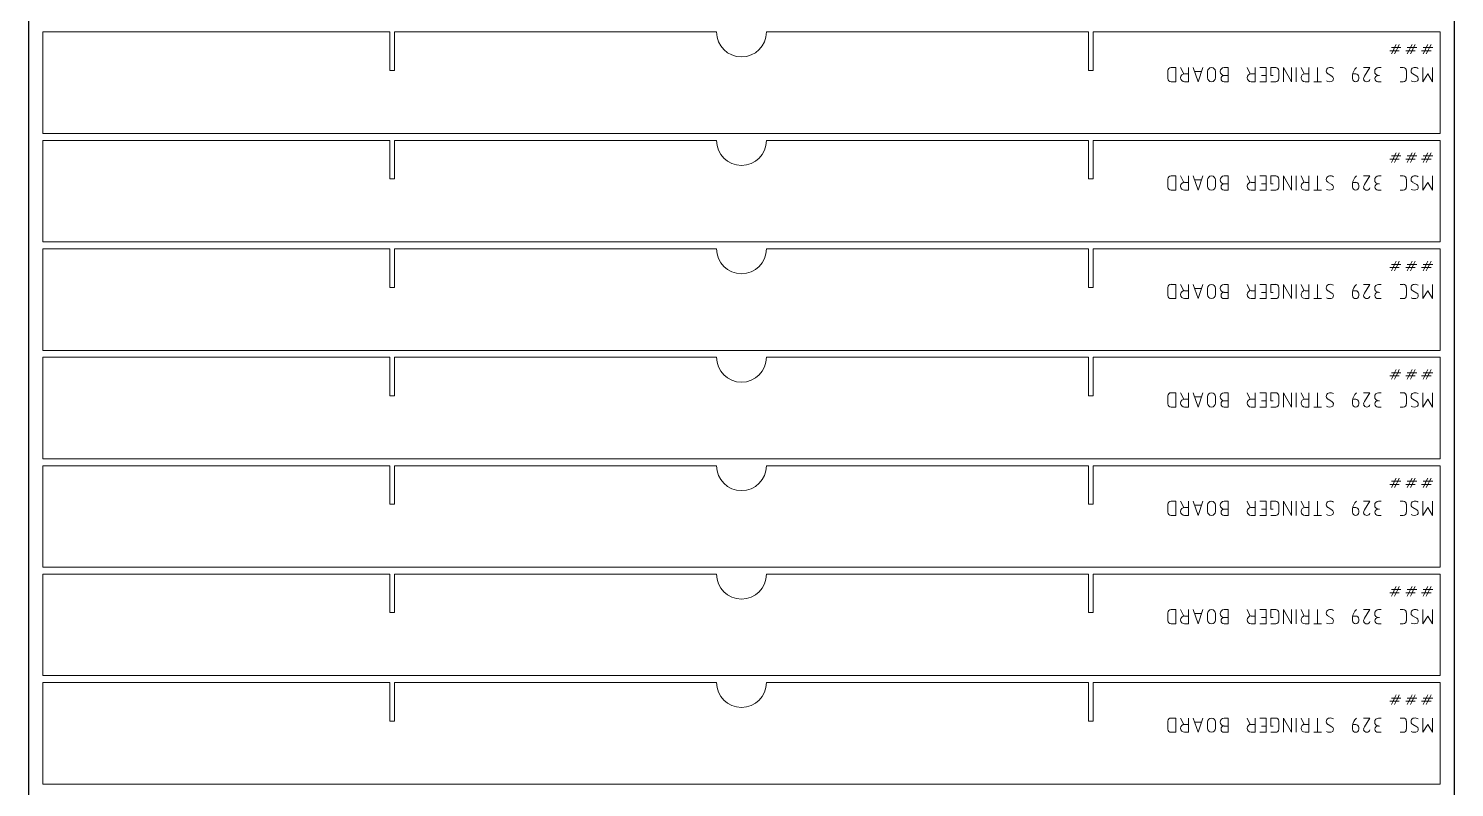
# Model space of a CAD drawing. Header units: inches. Extents: x 142 to 14402, y 211 to 2711.
# Drawn here: x 12302 to 13302, y 1207 to 1739 of the extents above; entities that cross this region are included whole.
import ezdxf

# ---------------------------------------------------------------- set-up
doc = ezdxf.new("R2010")
doc.units = ezdxf.units.IN
doc.header["$MEASUREMENT"] = 0
doc.layers.add('IV_MARK_SURFACE', color=2, linetype='Continuous', lineweight=5)
doc.layers.add('IV_OUTER_PROFILE', color=7, linetype='Continuous', lineweight=5)

msp = doc.modelspace()

# ---------------------------------------------------------------- linework, layer by layer
msp.add_lwpolyline([(12301.7, 211.4), (13301.7, 211.4), (13301.7, 2211.4), (12301.7, 2211.4)], close=True)
at = {"layer": 'IV_MARK_SURFACE'}
for p, q in [((13258.6, 1723.5), (13256.4, 1723.5)), ((13257.5, 1725.7), (13259.7, 1725.7)), ((13257.5, 1721.2), (13258.6, 1723.5)), ((13258.6, 1723.5), (13259.7, 1725.7)), ((13260.8, 1723.5), (13258.6, 1723.5)), ((13259.7, 1725.7), (13260.8, 1727.9)), ((13259.7, 1725.7), (13261.9, 1725.7)), ((13260.8, 1723.5), (13259.7, 1721.2)), ((13261.9, 1725.7), (13260.8, 1723.5)), ((13263, 1723.5), (13260.8, 1723.5)), ((13263, 1727.9), (13261.9, 1725.7)), ((13261.9, 1725.7), (13264.1, 1725.7)), ((13269.7, 1723.5), (13267.5, 1723.5)), ((13268.6, 1725.7), (13270.8, 1725.7)), ((13268.6, 1721.2), (13269.7, 1723.5)), ((13269.7, 1723.5), (13270.8, 1725.7)), ((13271.9, 1723.5), (13269.7, 1723.5)), ((13270.8, 1725.7), (13271.9, 1727.9)), ((13270.8, 1725.7), (13273, 1725.7)), ((13271.9, 1723.5), (13270.8, 1721.2)), ((13273, 1725.7), (13271.9, 1723.5)), ((13274.1, 1723.5), (13271.9, 1723.5)), ((13274.1, 1727.9), (13273, 1725.7)), ((13273, 1725.7), (13275.3, 1725.7)), ((13280.8, 1723.5), (13278.6, 1723.5)), ((13279.7, 1725.7), (13281.9, 1725.7)), ((13279.7, 1721.2), (13280.8, 1723.5)), ((13280.8, 1723.5), (13281.9, 1725.7)), ((13283, 1723.5), (13280.8, 1723.5)), ((13281.9, 1725.7), (13283, 1727.9)), ((13281.9, 1725.7), (13284.1, 1725.7)), ((13283, 1723.5), (13281.9, 1721.2)), ((13284.1, 1725.7), (13283, 1723.5)), ((13285.3, 1723.5), (13283, 1723.5)), ((13285.3, 1727.9), (13284.1, 1725.7)), ((13284.1, 1725.7), (13286.4, 1725.7)), ((13106.3, 1711.7), (13103, 1711.7)), ((13106.3, 1701.7), (13106.3, 1711.7)), ((13111.9, 1707.2), (13109.6, 1711.7)), ((13115.2, 1711.7), (13115.2, 1707.2)), ((13118.5, 1711.7), (13121.9, 1701.7)), ((13121.9, 1701.7), (13125.2, 1711.7)), ((13140.2, 1711.7), (13143, 1711.7)), ((13143, 1711.7), (13143, 1706.1)), ((13158.5, 1707.2), (13156.3, 1711.7)), ((13161.9, 1711.7), (13161.9, 1707.2)), ((13165.2, 1711.7), (13169.6, 1711.7)), ((13169.6, 1711.7), (13169.6, 1706.1)), ((13176.3, 1711.7), (13173, 1711.7)), ((13173, 1711.7), (13173, 1706.1)), ((13187.4, 1701.7), (13181.9, 1711.7)), ((13181.9, 1711.7), (13181.9, 1701.7)), ((13187.4, 1711.7), (13187.4, 1701.7)), ((13190.7, 1711.7), (13190.7, 1701.7)), ((13196.3, 1707.2), (13194.1, 1711.7)), ((13199.6, 1711.7), (13199.6, 1707.2)), ((13205.7, 1711.7), (13205.7, 1701.7)), ((13238, 1711.7), (13242.4, 1711.7)), ((13242.4, 1711.7), (13238.5, 1705.6)), ((13250.2, 1711.7), (13248.5, 1711.7)), ((13263.5, 1711.7), (13265.7, 1711.7)), ((13279.6, 1701.7), (13279.6, 1711.7)), ((13286.3, 1711.7), (13286.3, 1701.7)), ((13100.7, 1709.5), (13100.7, 1703.9)), ((13103, 1701.7), (13106.3, 1701.7)), ((13112.4, 1707.2), (13115.2, 1707.2)), ((13115.2, 1701.7), (13112.4, 1701.7)), ((13115.2, 1707.2), (13115.2, 1701.7)), ((13124.1, 1708.9), (13119.6, 1708.9)), ((13128.5, 1708.9), (13128.5, 1704.5)), ((13134.1, 1704.5), (13134.1, 1708.9)), ((13140.2, 1706.1), (13143, 1706.1)), ((13143, 1701.7), (13140.2, 1701.7)), ((13143, 1706.1), (13143, 1701.7)), ((13159.1, 1707.2), (13161.9, 1707.2)), ((13161.9, 1701.7), (13159.1, 1701.7)), ((13161.9, 1707.2), (13161.9, 1701.7)), ((13169.6, 1701.7), (13165.2, 1701.7)), ((13169.6, 1706.1), (13166.3, 1706.1)), ((13169.6, 1706.1), (13169.6, 1701.7)), ((13173, 1706.1), (13174.6, 1706.1)), ((13173, 1701.7), (13176.3, 1701.7)), ((13178.5, 1703.9), (13178.5, 1709.5)), ((13196.9, 1707.2), (13199.6, 1707.2)), ((13199.6, 1701.7), (13196.9, 1701.7)), ((13199.6, 1707.2), (13199.6, 1701.7)), ((13205.7, 1701.7), (13203, 1701.7)), ((13208.5, 1701.7), (13205.7, 1701.7)), ((13213, 1707.2), (13215.7, 1705.6)), ((13230.2, 1706.1), (13230.2, 1703.9)), ((13232.4, 1707.2), (13230.7, 1707.2)), ((13234.6, 1703.9), (13234.6, 1705)), ((13248, 1701.7), (13250.2, 1701.7)), ((13248.5, 1706.1), (13249.1, 1706.1)), ((13265.7, 1701.7), (13263.5, 1701.7)), ((13268, 1709.5), (13268, 1703.9)), ((13272.4, 1707.2), (13275.2, 1705.6)), ((13283, 1707.2), (13279.6, 1701.7)), ((13286.3, 1701.7), (13283, 1707.2)), ((13259.7, 1649.7), (13260.8, 1651.9)), ((13263, 1651.9), (13261.9, 1649.7)), ((13270.8, 1649.7), (13271.9, 1651.9)), ((13274.1, 1651.9), (13273, 1649.7)), ((13281.9, 1649.7), (13283, 1651.9)), ((13285.3, 1651.9), (13284.1, 1649.7)), ((13258.6, 1647.5), (13256.4, 1647.5)), ((13257.5, 1649.7), (13259.7, 1649.7)), ((13257.5, 1645.2), (13258.6, 1647.5)), ((13258.6, 1647.5), (13259.7, 1649.7)), ((13260.8, 1647.5), (13258.6, 1647.5)), ((13259.7, 1649.7), (13261.9, 1649.7)), ((13260.8, 1647.5), (13259.7, 1645.2)), ((13261.9, 1649.7), (13260.8, 1647.5)), ((13263, 1647.5), (13260.8, 1647.5)), ((13261.9, 1649.7), (13264.1, 1649.7)), ((13269.7, 1647.5), (13267.5, 1647.5)), ((13268.6, 1649.7), (13270.8, 1649.7)), ((13268.6, 1645.2), (13269.7, 1647.5)), ((13269.7, 1647.5), (13270.8, 1649.7)), ((13271.9, 1647.5), (13269.7, 1647.5)), ((13270.8, 1649.7), (13273, 1649.7)), ((13271.9, 1647.5), (13270.8, 1645.2)), ((13273, 1649.7), (13271.9, 1647.5)), ((13274.1, 1647.5), (13271.9, 1647.5)), ((13273, 1649.7), (13275.3, 1649.7)), ((13280.8, 1647.5), (13278.6, 1647.5)), ((13279.7, 1649.7), (13281.9, 1649.7)), ((13279.7, 1645.2), (13280.8, 1647.5)), ((13280.8, 1647.5), (13281.9, 1649.7)), ((13283, 1647.5), (13280.8, 1647.5)), ((13281.9, 1649.7), (13284.1, 1649.7)), ((13283, 1647.5), (13281.9, 1645.2)), ((13284.1, 1649.7), (13283, 1647.5)), ((13285.3, 1647.5), (13283, 1647.5)), ((13284.1, 1649.7), (13286.4, 1649.7)), ((13100.7, 1633.5), (13100.7, 1627.9)), ((13106.3, 1635.7), (13103, 1635.7)), ((13106.3, 1625.7), (13106.3, 1635.7)), ((13111.9, 1631.2), (13109.6, 1635.7)), ((13112.4, 1631.2), (13115.2, 1631.2)), ((13115.2, 1635.7), (13115.2, 1631.2)), ((13115.2, 1631.2), (13115.2, 1625.7)), ((13118.5, 1635.7), (13121.9, 1625.7)), ((13124.1, 1632.9), (13119.6, 1632.9)), ((13121.9, 1625.7), (13125.2, 1635.7)), ((13128.5, 1632.9), (13128.5, 1628.5)), ((13134.1, 1628.5), (13134.1, 1632.9)), ((13140.2, 1635.7), (13143, 1635.7)), ((13140.2, 1630.1), (13143, 1630.1)), ((13143, 1635.7), (13143, 1630.1)), ((13143, 1630.1), (13143, 1625.7)), ((13158.5, 1631.2), (13156.3, 1635.7)), ((13159.1, 1631.2), (13161.9, 1631.2)), ((13161.9, 1635.7), (13161.9, 1631.2)), ((13161.9, 1631.2), (13161.9, 1625.7)), ((13165.2, 1635.7), (13169.6, 1635.7)), ((13169.6, 1630.1), (13166.3, 1630.1)), ((13169.6, 1635.7), (13169.6, 1630.1)), ((13169.6, 1630.1), (13169.6, 1625.7)), ((13176.3, 1635.7), (13173, 1635.7)), ((13173, 1635.7), (13173, 1630.1)), ((13173, 1630.1), (13174.6, 1630.1)), ((13178.5, 1627.9), (13178.5, 1633.5)), ((13187.4, 1625.7), (13181.9, 1635.7)), ((13181.9, 1635.7), (13181.9, 1625.7)), ((13187.4, 1635.7), (13187.4, 1625.7)), ((13190.7, 1635.7), (13190.7, 1625.7)), ((13196.3, 1631.2), (13194.1, 1635.7)), ((13196.9, 1631.2), (13199.6, 1631.2)), ((13199.6, 1635.7), (13199.6, 1631.2)), ((13199.6, 1631.2), (13199.6, 1625.7)), ((13205.7, 1635.7), (13205.7, 1625.7)), ((13213, 1631.2), (13215.7, 1629.6)), ((13230.2, 1630.1), (13230.2, 1627.9)), ((13232.4, 1631.2), (13230.7, 1631.2)), ((13238, 1635.7), (13242.4, 1635.7)), ((13242.4, 1635.7), (13238.5, 1629.6)), ((13250.2, 1635.7), (13248.5, 1635.7)), ((13248.5, 1630.1), (13249.1, 1630.1)), ((13263.5, 1635.7), (13265.7, 1635.7)), ((13268, 1633.5), (13268, 1627.9)), ((13272.4, 1631.2), (13275.2, 1629.6)), ((13279.6, 1625.7), (13279.6, 1635.7)), ((13283, 1631.2), (13279.6, 1625.7)), ((13286.3, 1625.7), (13283, 1631.2)), ((13286.3, 1635.7), (13286.3, 1625.7)), ((13103, 1625.7), (13106.3, 1625.7)), ((13115.2, 1625.7), (13112.4, 1625.7)), ((13143, 1625.7), (13140.2, 1625.7)), ((13161.9, 1625.7), (13159.1, 1625.7)), ((13169.6, 1625.7), (13165.2, 1625.7)), ((13173, 1625.7), (13176.3, 1625.7)), ((13199.6, 1625.7), (13196.9, 1625.7)), ((13205.7, 1625.7), (13203, 1625.7)), ((13208.5, 1625.7), (13205.7, 1625.7)), ((13234.6, 1627.9), (13234.6, 1629)), ((13248, 1625.7), (13250.2, 1625.7)), ((13265.7, 1625.7), (13263.5, 1625.7)), ((13258.6, 1571.5), (13256.4, 1571.5)), ((13257.5, 1573.7), (13259.7, 1573.7)), ((13257.5, 1569.2), (13258.6, 1571.5)), ((13258.6, 1571.5), (13259.7, 1573.7)), ((13260.8, 1571.5), (13258.6, 1571.5)), ((13259.7, 1573.7), (13260.8, 1575.9)), ((13259.7, 1573.7), (13261.9, 1573.7)), ((13260.8, 1571.5), (13259.7, 1569.2)), ((13261.9, 1573.7), (13260.8, 1571.5)), ((13263, 1571.5), (13260.8, 1571.5)), ((13263, 1575.9), (13261.9, 1573.7)), ((13261.9, 1573.7), (13264.1, 1573.7)), ((13269.7, 1571.5), (13267.5, 1571.5)), ((13268.6, 1573.7), (13270.8, 1573.7)), ((13268.6, 1569.2), (13269.7, 1571.5)), ((13269.7, 1571.5), (13270.8, 1573.7)), ((13271.9, 1571.5), (13269.7, 1571.5)), ((13270.8, 1573.7), (13271.9, 1575.9)), ((13270.8, 1573.7), (13273, 1573.7)), ((13271.9, 1571.5), (13270.8, 1569.2)), ((13273, 1573.7), (13271.9, 1571.5)), ((13274.1, 1571.5), (13271.9, 1571.5)), ((13274.1, 1575.9), (13273, 1573.7)), ((13273, 1573.7), (13275.3, 1573.7)), ((13280.8, 1571.5), (13278.6, 1571.5)), ((13279.7, 1573.7), (13281.9, 1573.7)), ((13279.7, 1569.2), (13280.8, 1571.5)), ((13280.8, 1571.5), (13281.9, 1573.7)), ((13283, 1571.5), (13280.8, 1571.5)), ((13281.9, 1573.7), (13283, 1575.9)), ((13281.9, 1573.7), (13284.1, 1573.7)), ((13283, 1571.5), (13281.9, 1569.2)), ((13284.1, 1573.7), (13283, 1571.5)), ((13285.3, 1571.5), (13283, 1571.5)), ((13285.3, 1575.9), (13284.1, 1573.7)), ((13284.1, 1573.7), (13286.4, 1573.7)), ((13100.7, 1557.5), (13100.7, 1551.9)), ((13106.3, 1559.7), (13103, 1559.7)), ((13106.3, 1549.7), (13106.3, 1559.7)), ((13111.9, 1555.2), (13109.6, 1559.7)), ((13112.4, 1555.2), (13115.2, 1555.2)), ((13115.2, 1559.7), (13115.2, 1555.2)), ((13115.2, 1555.2), (13115.2, 1549.7)), ((13118.5, 1559.7), (13121.9, 1549.7)), ((13124.1, 1556.9), (13119.6, 1556.9)), ((13121.9, 1549.7), (13125.2, 1559.7)), ((13128.5, 1556.9), (13128.5, 1552.5)), ((13134.1, 1552.5), (13134.1, 1556.9)), ((13140.2, 1559.7), (13143, 1559.7)), ((13140.2, 1554.1), (13143, 1554.1)), ((13143, 1559.7), (13143, 1554.1)), ((13143, 1554.1), (13143, 1549.7)), ((13158.5, 1555.2), (13156.3, 1559.7)), ((13159.1, 1555.2), (13161.9, 1555.2)), ((13161.9, 1559.7), (13161.9, 1555.2)), ((13161.9, 1555.2), (13161.9, 1549.7)), ((13165.2, 1559.7), (13169.6, 1559.7)), ((13169.6, 1554.1), (13166.3, 1554.1)), ((13169.6, 1559.7), (13169.6, 1554.1)), ((13169.6, 1554.1), (13169.6, 1549.7)), ((13176.3, 1559.7), (13173, 1559.7)), ((13173, 1559.7), (13173, 1554.1)), ((13173, 1554.1), (13174.6, 1554.1)), ((13178.5, 1551.9), (13178.5, 1557.5)), ((13187.4, 1549.7), (13181.9, 1559.7)), ((13181.9, 1559.7), (13181.9, 1549.7)), ((13187.4, 1559.7), (13187.4, 1549.7)), ((13190.7, 1559.7), (13190.7, 1549.7)), ((13196.3, 1555.2), (13194.1, 1559.7)), ((13196.9, 1555.2), (13199.6, 1555.2)), ((13199.6, 1559.7), (13199.6, 1555.2)), ((13199.6, 1555.2), (13199.6, 1549.7)), ((13205.7, 1559.7), (13205.7, 1549.7)), ((13213, 1555.2), (13215.7, 1553.6)), ((13230.2, 1554.1), (13230.2, 1551.9)), ((13232.4, 1555.2), (13230.7, 1555.2)), ((13234.6, 1551.9), (13234.6, 1553)), ((13238, 1559.7), (13242.4, 1559.7)), ((13242.4, 1559.7), (13238.5, 1553.6)), ((13250.2, 1559.7), (13248.5, 1559.7)), ((13248.5, 1554.1), (13249.1, 1554.1)), ((13263.5, 1559.7), (13265.7, 1559.7)), ((13268, 1557.5), (13268, 1551.9)), ((13272.4, 1555.2), (13275.2, 1553.6)), ((13279.6, 1549.7), (13279.6, 1559.7)), ((13283, 1555.2), (13279.6, 1549.7)), ((13286.3, 1549.7), (13283, 1555.2)), ((13286.3, 1559.7), (13286.3, 1549.7)), ((13103, 1549.7), (13106.3, 1549.7)), ((13115.2, 1549.7), (13112.4, 1549.7)), ((13143, 1549.7), (13140.2, 1549.7)), ((13161.9, 1549.7), (13159.1, 1549.7)), ((13169.6, 1549.7), (13165.2, 1549.7)), ((13173, 1549.7), (13176.3, 1549.7)), ((13199.6, 1549.7), (13196.9, 1549.7)), ((13205.7, 1549.7), (13203, 1549.7)), ((13208.5, 1549.7), (13205.7, 1549.7)), ((13248, 1549.7), (13250.2, 1549.7)), ((13265.7, 1549.7), (13263.5, 1549.7)), ((13258.6, 1495.5), (13256.4, 1495.5)), ((13257.5, 1497.7), (13259.7, 1497.7)), ((13257.5, 1493.2), (13258.6, 1495.5)), ((13258.6, 1495.5), (13259.7, 1497.7)), ((13260.8, 1495.5), (13258.6, 1495.5)), ((13259.7, 1497.7), (13260.8, 1499.9)), ((13259.7, 1497.7), (13261.9, 1497.7)), ((13260.8, 1495.5), (13259.7, 1493.2)), ((13261.9, 1497.7), (13260.8, 1495.5)), ((13263, 1495.5), (13260.8, 1495.5)), ((13263, 1499.9), (13261.9, 1497.7)), ((13261.9, 1497.7), (13264.1, 1497.7)), ((13269.7, 1495.5), (13267.5, 1495.5)), ((13268.6, 1497.7), (13270.8, 1497.7)), ((13268.6, 1493.2), (13269.7, 1495.5)), ((13269.7, 1495.5), (13270.8, 1497.7)), ((13271.9, 1495.5), (13269.7, 1495.5)), ((13270.8, 1497.7), (13271.9, 1499.9)), ((13270.8, 1497.7), (13273, 1497.7)), ((13271.9, 1495.5), (13270.8, 1493.2)), ((13273, 1497.7), (13271.9, 1495.5)), ((13274.1, 1495.5), (13271.9, 1495.5)), ((13274.1, 1499.9), (13273, 1497.7)), ((13273, 1497.7), (13275.3, 1497.7)), ((13280.8, 1495.5), (13278.6, 1495.5)), ((13279.7, 1497.7), (13281.9, 1497.7)), ((13279.7, 1493.2), (13280.8, 1495.5)), ((13280.8, 1495.5), (13281.9, 1497.7)), ((13283, 1495.5), (13280.8, 1495.5)), ((13281.9, 1497.7), (13283, 1499.9)), ((13281.9, 1497.7), (13284.1, 1497.7)), ((13283, 1495.5), (13281.9, 1493.2)), ((13284.1, 1497.7), (13283, 1495.5)), ((13285.3, 1495.5), (13283, 1495.5)), ((13285.3, 1499.9), (13284.1, 1497.7)), ((13284.1, 1497.7), (13286.4, 1497.7)), ((13100.7, 1481.5), (13100.7, 1475.9)), ((13106.3, 1483.7), (13103, 1483.7)), ((13106.3, 1473.7), (13106.3, 1483.7)), ((13111.9, 1479.2), (13109.6, 1483.7)), ((13115.2, 1483.7), (13115.2, 1479.2)), ((13118.5, 1483.7), (13121.9, 1473.7)), ((13124.1, 1480.9), (13119.6, 1480.9)), ((13121.9, 1473.7), (13125.2, 1483.7)), ((13128.5, 1480.9), (13128.5, 1476.5)), ((13134.1, 1476.5), (13134.1, 1480.9)), ((13140.2, 1483.7), (13143, 1483.7)), ((13143, 1483.7), (13143, 1478.1)), ((13158.5, 1479.2), (13156.3, 1483.7)), ((13161.9, 1483.7), (13161.9, 1479.2)), ((13165.2, 1483.7), (13169.6, 1483.7)), ((13169.6, 1483.7), (13169.6, 1478.1)), ((13176.3, 1483.7), (13173, 1483.7)), ((13173, 1483.7), (13173, 1478.1)), ((13178.5, 1475.9), (13178.5, 1481.5)), ((13187.4, 1473.7), (13181.9, 1483.7)), ((13181.9, 1483.7), (13181.9, 1473.7)), ((13187.4, 1483.7), (13187.4, 1473.7)), ((13190.7, 1483.7), (13190.7, 1473.7)), ((13196.3, 1479.2), (13194.1, 1483.7)), ((13199.6, 1483.7), (13199.6, 1479.2)), ((13205.7, 1483.7), (13205.7, 1473.7)), ((13238, 1483.7), (13242.4, 1483.7)), ((13242.4, 1483.7), (13238.5, 1477.6)), ((13250.2, 1483.7), (13248.5, 1483.7)), ((13263.5, 1483.7), (13265.7, 1483.7)), ((13268, 1481.5), (13268, 1475.9)), ((13279.6, 1473.7), (13279.6, 1483.7)), ((13286.3, 1483.7), (13286.3, 1473.7)), ((13103, 1473.7), (13106.3, 1473.7)), ((13112.4, 1479.2), (13115.2, 1479.2)), ((13115.2, 1473.7), (13112.4, 1473.7)), ((13115.2, 1479.2), (13115.2, 1473.7)), ((13140.2, 1478.1), (13143, 1478.1)), ((13143, 1473.7), (13140.2, 1473.7)), ((13143, 1478.1), (13143, 1473.7)), ((13159.1, 1479.2), (13161.9, 1479.2)), ((13161.9, 1473.7), (13159.1, 1473.7)), ((13161.9, 1479.2), (13161.9, 1473.7)), ((13169.6, 1473.7), (13165.2, 1473.7)), ((13169.6, 1478.1), (13166.3, 1478.1)), ((13169.6, 1478.1), (13169.6, 1473.7)), ((13173, 1478.1), (13174.6, 1478.1)), ((13173, 1473.7), (13176.3, 1473.7)), ((13196.9, 1479.2), (13199.6, 1479.2)), ((13199.6, 1473.7), (13196.9, 1473.7)), ((13199.6, 1479.2), (13199.6, 1473.7)), ((13205.7, 1473.7), (13203, 1473.7)), ((13208.5, 1473.7), (13205.7, 1473.7)), ((13213, 1479.2), (13215.7, 1477.6)), ((13230.2, 1478.1), (13230.2, 1475.9)), ((13232.4, 1479.2), (13230.7, 1479.2)), ((13234.6, 1475.9), (13234.6, 1477)), ((13248, 1473.7), (13250.2, 1473.7)), ((13248.5, 1478.1), (13249.1, 1478.1)), ((13265.7, 1473.7), (13263.5, 1473.7)), ((13272.4, 1479.2), (13275.2, 1477.6)), ((13283, 1479.2), (13279.6, 1473.7)), ((13286.3, 1473.7), (13283, 1479.2)), ((13257.5, 1421.7), (13259.7, 1421.7)), ((13258.6, 1419.5), (13259.7, 1421.7)), ((13259.7, 1421.7), (13260.8, 1423.9)), ((13259.7, 1421.7), (13261.9, 1421.7)), ((13261.9, 1421.7), (13260.8, 1419.5)), ((13263, 1423.9), (13261.9, 1421.7)), ((13261.9, 1421.7), (13264.1, 1421.7)), ((13268.6, 1421.7), (13270.8, 1421.7)), ((13269.7, 1419.5), (13270.8, 1421.7)), ((13270.8, 1421.7), (13271.9, 1423.9)), ((13270.8, 1421.7), (13273, 1421.7)), ((13273, 1421.7), (13271.9, 1419.5)), ((13274.1, 1423.9), (13273, 1421.7)), ((13273, 1421.7), (13275.3, 1421.7)), ((13279.7, 1421.7), (13281.9, 1421.7)), ((13280.8, 1419.5), (13281.9, 1421.7)), ((13281.9, 1421.7), (13283, 1423.9)), ((13281.9, 1421.7), (13284.1, 1421.7)), ((13284.1, 1421.7), (13283, 1419.5)), ((13285.3, 1423.9), (13284.1, 1421.7)), ((13284.1, 1421.7), (13286.4, 1421.7)), ((13258.6, 1419.5), (13256.4, 1419.5)), ((13257.5, 1417.2), (13258.6, 1419.5)), ((13260.8, 1419.5), (13258.6, 1419.5)), ((13260.8, 1419.5), (13259.7, 1417.2)), ((13263, 1419.5), (13260.8, 1419.5)), ((13269.7, 1419.5), (13267.5, 1419.5)), ((13268.6, 1417.2), (13269.7, 1419.5)), ((13271.9, 1419.5), (13269.7, 1419.5)), ((13271.9, 1419.5), (13270.8, 1417.2)), ((13274.1, 1419.5), (13271.9, 1419.5)), ((13280.8, 1419.5), (13278.6, 1419.5)), ((13279.7, 1417.2), (13280.8, 1419.5)), ((13283, 1419.5), (13280.8, 1419.5)), ((13283, 1419.5), (13281.9, 1417.2)), ((13285.3, 1419.5), (13283, 1419.5)), ((13100.7, 1405.5), (13100.7, 1399.9)), ((13106.3, 1407.7), (13103, 1407.7)), ((13106.3, 1397.7), (13106.3, 1407.7)), ((13111.9, 1403.2), (13109.6, 1407.7)), ((13112.4, 1403.2), (13115.2, 1403.2)), ((13115.2, 1407.7), (13115.2, 1403.2)), ((13115.2, 1403.2), (13115.2, 1397.7)), ((13118.5, 1407.7), (13121.9, 1397.7)), ((13124.1, 1404.9), (13119.6, 1404.9)), ((13121.9, 1397.7), (13125.2, 1407.7)), ((13128.5, 1404.9), (13128.5, 1400.5)), ((13134.1, 1400.5), (13134.1, 1404.9)), ((13140.2, 1407.7), (13143, 1407.7)), ((13140.2, 1402.1), (13143, 1402.1)), ((13143, 1407.7), (13143, 1402.1)), ((13143, 1402.1), (13143, 1397.7)), ((13158.5, 1403.2), (13156.3, 1407.7)), ((13159.1, 1403.2), (13161.9, 1403.2)), ((13161.9, 1407.7), (13161.9, 1403.2)), ((13161.9, 1403.2), (13161.9, 1397.7)), ((13165.2, 1407.7), (13169.6, 1407.7)), ((13169.6, 1402.1), (13166.3, 1402.1)), ((13169.6, 1407.7), (13169.6, 1402.1)), ((13169.6, 1402.1), (13169.6, 1397.7)), ((13176.3, 1407.7), (13173, 1407.7)), ((13173, 1407.7), (13173, 1402.1)), ((13173, 1402.1), (13174.6, 1402.1)), ((13178.5, 1399.9), (13178.5, 1405.5)), ((13187.4, 1397.7), (13181.9, 1407.7)), ((13181.9, 1407.7), (13181.9, 1397.7)), ((13187.4, 1407.7), (13187.4, 1397.7)), ((13190.7, 1407.7), (13190.7, 1397.7)), ((13196.3, 1403.2), (13194.1, 1407.7)), ((13196.9, 1403.2), (13199.6, 1403.2)), ((13199.6, 1407.7), (13199.6, 1403.2)), ((13199.6, 1403.2), (13199.6, 1397.7)), ((13205.7, 1407.7), (13205.7, 1397.7)), ((13213, 1403.2), (13215.7, 1401.6)), ((13230.2, 1402.1), (13230.2, 1399.9)), ((13232.4, 1403.2), (13230.7, 1403.2)), ((13234.6, 1399.9), (13234.6, 1401)), ((13238, 1407.7), (13242.4, 1407.7)), ((13242.4, 1407.7), (13238.5, 1401.6)), ((13250.2, 1407.7), (13248.5, 1407.7)), ((13248.5, 1402.1), (13249.1, 1402.1)), ((13263.5, 1407.7), (13265.7, 1407.7)), ((13268, 1405.5), (13268, 1399.9)), ((13272.4, 1403.2), (13275.2, 1401.6)), ((13279.6, 1397.7), (13279.6, 1407.7)), ((13283, 1403.2), (13279.6, 1397.7)), ((13286.3, 1397.7), (13283, 1403.2)), ((13286.3, 1407.7), (13286.3, 1397.7)), ((13103, 1397.7), (13106.3, 1397.7)), ((13115.2, 1397.7), (13112.4, 1397.7)), ((13143, 1397.7), (13140.2, 1397.7)), ((13161.9, 1397.7), (13159.1, 1397.7)), ((13169.6, 1397.7), (13165.2, 1397.7)), ((13173, 1397.7), (13176.3, 1397.7)), ((13199.6, 1397.7), (13196.9, 1397.7)), ((13205.7, 1397.7), (13203, 1397.7)), ((13208.5, 1397.7), (13205.7, 1397.7)), ((13248, 1397.7), (13250.2, 1397.7)), ((13265.7, 1397.7), (13263.5, 1397.7)), ((13258.6, 1343.5), (13256.4, 1343.5)), ((13257.5, 1345.7), (13259.7, 1345.7)), ((13257.5, 1341.2), (13258.6, 1343.5)), ((13258.6, 1343.5), (13259.7, 1345.7)), ((13260.8, 1343.5), (13258.6, 1343.5)), ((13259.7, 1345.7), (13260.8, 1347.9)), ((13259.7, 1345.7), (13261.9, 1345.7)), ((13260.8, 1343.5), (13259.7, 1341.2)), ((13261.9, 1345.7), (13260.8, 1343.5)), ((13263, 1343.5), (13260.8, 1343.5)), ((13263, 1347.9), (13261.9, 1345.7)), ((13261.9, 1345.7), (13264.1, 1345.7)), ((13269.7, 1343.5), (13267.5, 1343.5)), ((13268.6, 1345.7), (13270.8, 1345.7)), ((13268.6, 1341.2), (13269.7, 1343.5)), ((13269.7, 1343.5), (13270.8, 1345.7)), ((13271.9, 1343.5), (13269.7, 1343.5)), ((13270.8, 1345.7), (13271.9, 1347.9)), ((13270.8, 1345.7), (13273, 1345.7)), ((13271.9, 1343.5), (13270.8, 1341.2)), ((13273, 1345.7), (13271.9, 1343.5)), ((13274.1, 1343.5), (13271.9, 1343.5)), ((13274.1, 1347.9), (13273, 1345.7)), ((13273, 1345.7), (13275.3, 1345.7)), ((13280.8, 1343.5), (13278.6, 1343.5)), ((13279.7, 1345.7), (13281.9, 1345.7)), ((13279.7, 1341.2), (13280.8, 1343.5)), ((13280.8, 1343.5), (13281.9, 1345.7)), ((13283, 1343.5), (13280.8, 1343.5)), ((13281.9, 1345.7), (13283, 1347.9)), ((13281.9, 1345.7), (13284.1, 1345.7)), ((13283, 1343.5), (13281.9, 1341.2)), ((13284.1, 1345.7), (13283, 1343.5)), ((13285.3, 1343.5), (13283, 1343.5)), ((13285.3, 1347.9), (13284.1, 1345.7)), ((13284.1, 1345.7), (13286.4, 1345.7)), ((13106.3, 1331.7), (13103, 1331.7)), ((13106.3, 1321.7), (13106.3, 1331.7)), ((13111.9, 1327.2), (13109.6, 1331.7)), ((13115.2, 1331.7), (13115.2, 1327.2)), ((13118.5, 1331.7), (13121.9, 1321.7)), ((13121.9, 1321.7), (13125.2, 1331.7)), ((13140.2, 1331.7), (13143, 1331.7)), ((13143, 1331.7), (13143, 1326.1)), ((13158.5, 1327.2), (13156.3, 1331.7)), ((13161.9, 1331.7), (13161.9, 1327.2)), ((13165.2, 1331.7), (13169.6, 1331.7)), ((13169.6, 1331.7), (13169.6, 1326.1)), ((13176.3, 1331.7), (13173, 1331.7)), ((13173, 1331.7), (13173, 1326.1)), ((13187.4, 1321.7), (13181.9, 1331.7)), ((13181.9, 1331.7), (13181.9, 1321.7)), ((13187.4, 1331.7), (13187.4, 1321.7)), ((13190.7, 1331.7), (13190.7, 1321.7)), ((13196.3, 1327.2), (13194.1, 1331.7)), ((13199.6, 1331.7), (13199.6, 1327.2)), ((13205.7, 1331.7), (13205.7, 1321.7)), ((13238, 1331.7), (13242.4, 1331.7)), ((13242.4, 1331.7), (13238.5, 1325.6)), ((13250.2, 1331.7), (13248.5, 1331.7)), ((13263.5, 1331.7), (13265.7, 1331.7)), ((13279.6, 1321.7), (13279.6, 1331.7)), ((13286.3, 1331.7), (13286.3, 1321.7)), ((13100.7, 1329.5), (13100.7, 1323.9)), ((13103, 1321.7), (13106.3, 1321.7)), ((13112.4, 1327.2), (13115.2, 1327.2)), ((13115.2, 1321.7), (13112.4, 1321.7)), ((13115.2, 1327.2), (13115.2, 1321.7)), ((13124.1, 1328.9), (13119.6, 1328.9)), ((13128.5, 1328.9), (13128.5, 1324.5)), ((13134.1, 1324.5), (13134.1, 1328.9)), ((13140.2, 1326.1), (13143, 1326.1)), ((13143, 1321.7), (13140.2, 1321.7)), ((13143, 1326.1), (13143, 1321.7)), ((13159.1, 1327.2), (13161.9, 1327.2)), ((13161.9, 1321.7), (13159.1, 1321.7)), ((13161.9, 1327.2), (13161.9, 1321.7)), ((13169.6, 1321.7), (13165.2, 1321.7)), ((13169.6, 1326.1), (13166.3, 1326.1)), ((13169.6, 1326.1), (13169.6, 1321.7)), ((13173, 1326.1), (13174.6, 1326.1)), ((13173, 1321.7), (13176.3, 1321.7)), ((13178.5, 1323.9), (13178.5, 1329.5)), ((13196.9, 1327.2), (13199.6, 1327.2)), ((13199.6, 1321.7), (13196.9, 1321.7)), ((13199.6, 1327.2), (13199.6, 1321.7)), ((13205.7, 1321.7), (13203, 1321.7)), ((13208.5, 1321.7), (13205.7, 1321.7)), ((13213, 1327.2), (13215.7, 1325.6)), ((13230.2, 1326.1), (13230.2, 1323.9)), ((13232.4, 1327.2), (13230.7, 1327.2)), ((13234.6, 1323.9), (13234.6, 1325)), ((13248, 1321.7), (13250.2, 1321.7)), ((13248.5, 1326.1), (13249.1, 1326.1)), ((13265.7, 1321.7), (13263.5, 1321.7)), ((13268, 1329.5), (13268, 1323.9)), ((13272.4, 1327.2), (13275.2, 1325.6)), ((13283, 1327.2), (13279.6, 1321.7)), ((13286.3, 1321.7), (13283, 1327.2)), ((13259.7, 1269.7), (13260.8, 1271.9)), ((13263, 1271.9), (13261.9, 1269.7)), ((13270.8, 1269.7), (13271.9, 1271.9)), ((13274.1, 1271.9), (13273, 1269.7)), ((13281.9, 1269.7), (13283, 1271.9)), ((13285.3, 1271.9), (13284.1, 1269.7)), ((13258.6, 1267.5), (13256.4, 1267.5)), ((13257.5, 1269.7), (13259.7, 1269.7)), ((13257.5, 1265.2), (13258.6, 1267.5)), ((13258.6, 1267.5), (13259.7, 1269.7)), ((13260.8, 1267.5), (13258.6, 1267.5)), ((13259.7, 1269.7), (13261.9, 1269.7)), ((13260.8, 1267.5), (13259.7, 1265.2)), ((13261.9, 1269.7), (13260.8, 1267.5)), ((13263, 1267.5), (13260.8, 1267.5)), ((13261.9, 1269.7), (13264.1, 1269.7)), ((13269.7, 1267.5), (13267.5, 1267.5)), ((13268.6, 1269.7), (13270.8, 1269.7)), ((13268.6, 1265.2), (13269.7, 1267.5)), ((13269.7, 1267.5), (13270.8, 1269.7)), ((13271.9, 1267.5), (13269.7, 1267.5)), ((13270.8, 1269.7), (13273, 1269.7)), ((13271.9, 1267.5), (13270.8, 1265.2)), ((13273, 1269.7), (13271.9, 1267.5)), ((13274.1, 1267.5), (13271.9, 1267.5)), ((13273, 1269.7), (13275.3, 1269.7)), ((13280.8, 1267.5), (13278.6, 1267.5)), ((13279.7, 1269.7), (13281.9, 1269.7)), ((13279.7, 1265.2), (13280.8, 1267.5)), ((13280.8, 1267.5), (13281.9, 1269.7)), ((13283, 1267.5), (13280.8, 1267.5)), ((13281.9, 1269.7), (13284.1, 1269.7)), ((13283, 1267.5), (13281.9, 1265.2)), ((13284.1, 1269.7), (13283, 1267.5)), ((13285.3, 1267.5), (13283, 1267.5)), ((13284.1, 1269.7), (13286.4, 1269.7)), ((13100.7, 1253.5), (13100.7, 1247.9)), ((13106.3, 1255.7), (13103, 1255.7)), ((13106.3, 1245.7), (13106.3, 1255.7)), ((13111.9, 1251.2), (13109.6, 1255.7)), ((13112.4, 1251.2), (13115.2, 1251.2)), ((13115.2, 1255.7), (13115.2, 1251.2)), ((13115.2, 1251.2), (13115.2, 1245.7)), ((13118.5, 1255.7), (13121.9, 1245.7)), ((13124.1, 1252.9), (13119.6, 1252.9)), ((13121.9, 1245.7), (13125.2, 1255.7)), ((13128.5, 1252.9), (13128.5, 1248.5)), ((13134.1, 1248.5), (13134.1, 1252.9)), ((13140.2, 1255.7), (13143, 1255.7)), ((13140.2, 1250.1), (13143, 1250.1)), ((13143, 1255.7), (13143, 1250.1)), ((13143, 1250.1), (13143, 1245.7)), ((13158.5, 1251.2), (13156.3, 1255.7)), ((13159.1, 1251.2), (13161.9, 1251.2)), ((13161.9, 1255.7), (13161.9, 1251.2)), ((13161.9, 1251.2), (13161.9, 1245.7)), ((13165.2, 1255.7), (13169.6, 1255.7)), ((13169.6, 1250.1), (13166.3, 1250.1)), ((13169.6, 1255.7), (13169.6, 1250.1)), ((13169.6, 1250.1), (13169.6, 1245.7)), ((13176.3, 1255.7), (13173, 1255.7)), ((13173, 1255.7), (13173, 1250.1)), ((13173, 1250.1), (13174.6, 1250.1)), ((13178.5, 1247.9), (13178.5, 1253.5)), ((13187.4, 1245.7), (13181.9, 1255.7)), ((13181.9, 1255.7), (13181.9, 1245.7)), ((13187.4, 1255.7), (13187.4, 1245.7)), ((13190.7, 1255.7), (13190.7, 1245.7)), ((13196.3, 1251.2), (13194.1, 1255.7)), ((13196.9, 1251.2), (13199.6, 1251.2)), ((13199.6, 1255.7), (13199.6, 1251.2)), ((13199.6, 1251.2), (13199.6, 1245.7)), ((13205.7, 1255.7), (13205.7, 1245.7)), ((13213, 1251.2), (13215.7, 1249.6)), ((13230.2, 1250.1), (13230.2, 1247.9)), ((13232.4, 1251.2), (13230.7, 1251.2)), ((13238, 1255.7), (13242.4, 1255.7)), ((13242.4, 1255.7), (13238.5, 1249.6)), ((13250.2, 1255.7), (13248.5, 1255.7)), ((13248.5, 1250.1), (13249.1, 1250.1)), ((13263.5, 1255.7), (13265.7, 1255.7)), ((13268, 1253.5), (13268, 1247.9)), ((13272.4, 1251.2), (13275.2, 1249.6)), ((13279.6, 1245.7), (13279.6, 1255.7)), ((13283, 1251.2), (13279.6, 1245.7)), ((13286.3, 1245.7), (13283, 1251.2)), ((13286.3, 1255.7), (13286.3, 1245.7)), ((13103, 1245.7), (13106.3, 1245.7)), ((13115.2, 1245.7), (13112.4, 1245.7)), ((13143, 1245.7), (13140.2, 1245.7)), ((13161.9, 1245.7), (13159.1, 1245.7)), ((13169.6, 1245.7), (13165.2, 1245.7)), ((13173, 1245.7), (13176.3, 1245.7)), ((13199.6, 1245.7), (13196.9, 1245.7)), ((13205.7, 1245.7), (13203, 1245.7)), ((13208.5, 1245.7), (13205.7, 1245.7)), ((13234.6, 1247.9), (13234.6, 1249)), ((13248, 1245.7), (13250.2, 1245.7)), ((13265.7, 1245.7), (13263.5, 1245.7))]:
    msp.add_line(p, q, dxfattribs=at)
for centre, radius, start, end in [((13103, 1709.5), 2.22, 90, 180), ((13131.3, 1708.9), 2.78, 0, 180), ((13140.2, 1708.9), 2.78, 90, 270), ((13176.3, 1709.5), 2.22, 0, 90), ((13214.2, 1709.3), 2.39, 92.3685, 239.559), ((13214.8, 1708), 3.74, 56.4174, 100.9627), ((13239, 1705.2), 8.86, 132.9047, 173.9652), ((13248.5, 1708.9), 2.78, 90, 270), ((13265.7, 1709.5), 2.22, 0, 90), ((13273.6, 1709.3), 2.39, 92.3685, 239.559), ((13274.2, 1708), 3.74, 56.4174, 100.9627), ((13103, 1703.9), 2.22, 180, 270), ((13112.4, 1704.5), 2.78, 90, 270), ((13131.3, 1704.5), 2.78, 180, 0), ((13140.2, 1703.9), 2.22, 90, 270), ((13159.1, 1704.5), 2.78, 90, 270), ((13176.3, 1703.9), 2.22, 270, 0), ((13196.9, 1704.5), 2.78, 90, 270), ((13214.1, 1706.4), 4.69, 241.7153, 298.2847), ((13214.6, 1703.7), 2.21, 319.6263, 59.2984), ((13232.4, 1703.9), 2.22, 180, 0), ((13232.4, 1705), 2.22, 0, 90), ((13241, 1703.8), 3.02, 143.6911, 188.2364), ((13240.2, 1704), 2.32, 196.4047, 343.5953), ((13248, 1703.9), 2.22, 90, 270), ((13265.7, 1703.9), 2.22, 270, 0), ((13273.5, 1706.4), 4.69, 241.7153, 298.2847), ((13274.1, 1703.7), 2.21, 319.6263, 59.2984), ((13103, 1633.5), 2.22, 90, 180), ((13112.4, 1628.5), 2.78, 90, 270), ((13131.3, 1632.9), 2.78, 0, 180), ((13140.2, 1632.9), 2.78, 90, 270), ((13140.2, 1627.9), 2.22, 90, 270), ((13159.1, 1628.5), 2.78, 90, 270), ((13176.3, 1633.5), 2.22, 0, 90), ((13196.9, 1628.5), 2.78, 90, 270), ((13214.2, 1633.3), 2.39, 92.3685, 239.559), ((13214.8, 1632), 3.74, 56.4174, 100.9627), ((13239, 1629.2), 8.86, 132.9047, 173.9652), ((13232.4, 1629), 2.22, 0, 90), ((13248.5, 1632.9), 2.78, 90, 270), ((13248, 1627.9), 2.22, 90, 270), ((13265.7, 1633.5), 2.22, 0, 90), ((13273.6, 1633.3), 2.39, 92.3685, 239.559), ((13274.2, 1632), 3.74, 56.4174, 100.9627), ((13103, 1627.9), 2.22, 180, 270), ((13131.3, 1628.5), 2.78, 180, 0), ((13176.3, 1627.9), 2.22, 270, 0), ((13214.1, 1630.4), 4.69, 241.7153, 298.2847), ((13214.6, 1627.7), 2.21, 319.6263, 59.2984), ((13232.4, 1627.9), 2.22, 180, 0), ((13241, 1627.8), 3.02, 143.6911, 188.2364), ((13240.2, 1628), 2.32, 196.4047, 343.5953), ((13265.7, 1627.9), 2.22, 270, 0), ((13273.5, 1630.4), 4.69, 241.7153, 298.2847), ((13274.1, 1627.7), 2.21, 319.6263, 59.2984), ((13103, 1557.5), 2.22, 90, 180), ((13103, 1551.9), 2.22, 180, 270), ((13112.4, 1552.5), 2.78, 90, 270), ((13131.3, 1556.9), 2.78, 0, 180), ((13131.3, 1552.5), 2.78, 180, 0), ((13140.2, 1556.9), 2.78, 90, 270), ((13140.2, 1551.9), 2.22, 90, 270), ((13159.1, 1552.5), 2.78, 90, 270), ((13176.3, 1557.5), 2.22, 0, 90), ((13176.3, 1551.9), 2.22, 270, 0), ((13196.9, 1552.5), 2.78, 90, 270), ((13214.2, 1557.3), 2.39, 92.3685, 239.559), ((13214.1, 1554.4), 4.69, 241.7153, 298.2847), ((13214.8, 1556), 3.74, 56.4174, 100.9627), ((13214.6, 1551.7), 2.21, 319.6263, 59.2984), ((13239, 1553.2), 8.86, 132.9047, 173.9652), ((13232.4, 1551.9), 2.22, 180, 0), ((13232.4, 1553), 2.22, 0, 90), ((13241, 1551.8), 3.02, 143.6911, 188.2364), ((13240.2, 1552), 2.32, 196.4047, 343.5953), ((13248.5, 1556.9), 2.78, 90, 270), ((13248, 1551.9), 2.22, 90, 270), ((13265.7, 1557.5), 2.22, 0, 90), ((13265.7, 1551.9), 2.22, 270, 0), ((13273.6, 1557.3), 2.39, 92.3685, 239.559), ((13273.5, 1554.4), 4.69, 241.7153, 298.2847), ((13274.2, 1556), 3.74, 56.4174, 100.9627), ((13274.1, 1551.7), 2.21, 319.6263, 59.2984), ((13103, 1481.5), 2.22, 90, 180), ((13131.3, 1480.9), 2.78, 0, 180), ((13140.2, 1480.9), 2.78, 90, 270), ((13176.3, 1481.5), 2.22, 0, 90), ((13214.2, 1481.3), 2.39, 92.3685, 239.559), ((13214.8, 1480), 3.74, 56.4174, 100.9627), ((13239, 1477.2), 8.86, 132.9047, 173.9652), ((13248.5, 1480.9), 2.78, 90, 270), ((13265.7, 1481.5), 2.22, 0, 90), ((13273.6, 1481.3), 2.39, 92.3685, 239.559), ((13274.2, 1480), 3.74, 56.4174, 100.9627), ((13103, 1475.9), 2.22, 180, 270), ((13112.4, 1476.5), 2.78, 90, 270), ((13131.3, 1476.5), 2.78, 180, 0), ((13140.2, 1475.9), 2.22, 90, 270), ((13159.1, 1476.5), 2.78, 90, 270), ((13176.3, 1475.9), 2.22, 270, 0), ((13196.9, 1476.5), 2.78, 90, 270), ((13214.1, 1478.4), 4.69, 241.7153, 298.2847), ((13214.6, 1475.7), 2.21, 319.6263, 59.2984), ((13232.4, 1475.9), 2.22, 180, 0), ((13232.4, 1477), 2.22, 0, 90), ((13241, 1475.8), 3.02, 143.6911, 188.2364), ((13240.2, 1476), 2.32, 196.4047, 343.5953), ((13248, 1475.9), 2.22, 90, 270), ((13265.7, 1475.9), 2.22, 270, 0), ((13273.5, 1478.4), 4.69, 241.7153, 298.2847), ((13274.1, 1475.7), 2.21, 319.6263, 59.2984), ((13103, 1405.5), 2.22, 90, 180), ((13112.4, 1400.5), 2.78, 90, 270), ((13131.3, 1404.9), 2.78, 0, 180), ((13131.3, 1400.5), 2.78, 180, 0), ((13140.2, 1404.9), 2.78, 90, 270), ((13140.2, 1399.9), 2.22, 90, 270), ((13159.1, 1400.5), 2.78, 90, 270), ((13176.3, 1405.5), 2.22, 0, 90), ((13196.9, 1400.5), 2.78, 90, 270), ((13214.2, 1405.3), 2.39, 92.3685, 239.559), ((13214.8, 1404), 3.74, 56.4174, 100.9627), ((13214.6, 1399.7), 2.21, 319.6263, 59.2984), ((13239, 1401.2), 8.86, 132.9047, 173.9652), ((13232.4, 1401), 2.22, 0, 90), ((13241, 1399.8), 3.02, 143.6911, 188.2364), ((13248.5, 1404.9), 2.78, 90, 270), ((13248, 1399.9), 2.22, 90, 270), ((13265.7, 1405.5), 2.22, 0, 90), ((13273.6, 1405.3), 2.39, 92.3685, 239.559), ((13274.2, 1404), 3.74, 56.4174, 100.9627), ((13274.1, 1399.7), 2.21, 319.6263, 59.2984), ((13103, 1399.9), 2.22, 180, 270), ((13176.3, 1399.9), 2.22, 270, 0), ((13214.1, 1402.4), 4.69, 241.7153, 298.2847), ((13232.4, 1399.9), 2.22, 180, 0), ((13240.2, 1400), 2.32, 196.4047, 343.5953), ((13265.7, 1399.9), 2.22, 270, 0), ((13273.5, 1402.4), 4.69, 241.7153, 298.2847), ((13103, 1329.5), 2.22, 90, 180), ((13131.3, 1328.9), 2.78, 0, 180), ((13140.2, 1328.9), 2.78, 90, 270), ((13176.3, 1329.5), 2.22, 0, 90), ((13214.2, 1329.3), 2.39, 92.3685, 239.559), ((13214.8, 1328), 3.74, 56.4174, 100.9627), ((13239, 1325.2), 8.86, 132.9047, 173.9652), ((13248.5, 1328.9), 2.78, 90, 270), ((13265.7, 1329.5), 2.22, 0, 90), ((13273.6, 1329.3), 2.39, 92.3685, 239.559), ((13274.2, 1328), 3.74, 56.4174, 100.9627), ((13103, 1323.9), 2.22, 180, 270), ((13112.4, 1324.5), 2.78, 90, 270), ((13131.3, 1324.5), 2.78, 180, 0), ((13140.2, 1323.9), 2.22, 90, 270), ((13159.1, 1324.5), 2.78, 90, 270), ((13176.3, 1323.9), 2.22, 270, 0), ((13196.9, 1324.5), 2.78, 90, 270), ((13214.1, 1326.4), 4.69, 241.7153, 298.2847), ((13214.6, 1323.7), 2.21, 319.6263, 59.2984), ((13232.4, 1323.9), 2.22, 180, 0), ((13232.4, 1325), 2.22, 0, 90), ((13241, 1323.8), 3.02, 143.6911, 188.2364), ((13240.2, 1324), 2.32, 196.4047, 343.5953), ((13248, 1323.9), 2.22, 90, 270), ((13265.7, 1323.9), 2.22, 270, 0), ((13273.5, 1326.4), 4.69, 241.7153, 298.2847), ((13274.1, 1323.7), 2.21, 319.6263, 59.2984), ((13103, 1253.5), 2.22, 90, 180), ((13112.4, 1248.5), 2.78, 90, 270), ((13131.3, 1252.9), 2.78, 0, 180), ((13140.2, 1252.9), 2.78, 90, 270), ((13140.2, 1247.9), 2.22, 90, 270), ((13159.1, 1248.5), 2.78, 90, 270), ((13176.3, 1253.5), 2.22, 0, 90), ((13196.9, 1248.5), 2.78, 90, 270), ((13214.2, 1253.3), 2.39, 92.3685, 239.559), ((13214.8, 1252), 3.74, 56.4174, 100.9627), ((13239, 1249.2), 8.86, 132.9047, 173.9652), ((13232.4, 1249), 2.22, 0, 90), ((13248.5, 1252.9), 2.78, 90, 270), ((13248, 1247.9), 2.22, 90, 270), ((13265.7, 1253.5), 2.22, 0, 90), ((13273.6, 1253.3), 2.39, 92.3685, 239.559), ((13274.2, 1252), 3.74, 56.4174, 100.9627), ((13103, 1247.9), 2.22, 180, 270), ((13131.3, 1248.5), 2.78, 180, 0), ((13176.3, 1247.9), 2.22, 270, 0), ((13214.1, 1250.4), 4.69, 241.7153, 298.2847), ((13214.6, 1247.7), 2.21, 319.6263, 59.2984), ((13232.4, 1247.9), 2.22, 180, 0), ((13241, 1247.8), 3.02, 143.6911, 188.2364), ((13240.2, 1248), 2.32, 196.4047, 343.5953), ((13265.7, 1247.9), 2.22, 270, 0), ((13273.5, 1250.4), 4.69, 241.7153, 298.2847), ((13274.1, 1247.7), 2.21, 319.6263, 59.2984)]:
    msp.add_arc(centre, radius, start, end, dxfattribs=at)
at = {"layer": 'IV_OUTER_PROFILE'}
for p, q in [((12311.7, 1736.6), (12555.1, 1736.6)), ((12311.7, 1736.6), (12311.7, 1665.4)), ((12555.1, 1709.6), (12555.1, 1736.6)), ((12558.3, 1736.6), (12558.3, 1709.6)), ((12558.3, 1736.6), (12784.2, 1736.6)), ((12819.2, 1736.6), (13045.1, 1736.6)), ((13045.1, 1709.6), (13045.1, 1736.6)), ((13048.3, 1736.6), (13048.3, 1709.6)), ((13048.3, 1736.6), (13291.7, 1736.6)), ((13291.7, 1736.6), (13291.7, 1665.4)), ((12558.3, 1709.6), (12555.1, 1709.6)), ((13048.3, 1709.6), (13045.1, 1709.6)), ((12311.7, 1665.4), (13291.7, 1665.4)), ((12311.7, 1660.6), (12555.1, 1660.6)), ((12311.7, 1660.6), (12311.7, 1589.4)), ((12555.1, 1633.6), (12555.1, 1660.6)), ((12558.3, 1660.6), (12558.3, 1633.6)), ((12558.3, 1660.6), (12784.2, 1660.6)), ((12819.2, 1660.6), (13045.1, 1660.6)), ((13045.1, 1633.6), (13045.1, 1660.6)), ((13048.3, 1660.6), (13048.3, 1633.6)), ((13048.3, 1660.6), (13291.7, 1660.6)), ((13291.7, 1660.6), (13291.7, 1589.4)), ((12558.3, 1633.6), (12555.1, 1633.6)), ((13048.3, 1633.6), (13045.1, 1633.6)), ((12311.7, 1589.4), (13291.7, 1589.4)), ((12311.7, 1584.6), (12555.1, 1584.6)), ((12311.7, 1584.6), (12311.7, 1513.4)), ((12555.1, 1557.6), (12555.1, 1584.6)), ((12558.3, 1584.6), (12558.3, 1557.6)), ((12558.3, 1584.6), (12784.2, 1584.6)), ((12819.2, 1584.6), (13045.1, 1584.6)), ((13045.1, 1557.6), (13045.1, 1584.6)), ((13048.3, 1584.6), (13048.3, 1557.6)), ((13048.3, 1584.6), (13291.7, 1584.6)), ((13291.7, 1584.6), (13291.7, 1513.4)), ((12558.3, 1557.6), (12555.1, 1557.6)), ((13048.3, 1557.6), (13045.1, 1557.6)), ((12311.7, 1513.4), (13291.7, 1513.4)), ((12311.7, 1508.6), (12555.1, 1508.6)), ((12311.7, 1508.6), (12311.7, 1437.4)), ((12555.1, 1481.6), (12555.1, 1508.6)), ((12558.3, 1508.6), (12558.3, 1481.6)), ((12558.3, 1508.6), (12784.2, 1508.6)), ((12819.2, 1508.6), (13045.1, 1508.6)), ((13045.1, 1481.6), (13045.1, 1508.6)), ((13048.3, 1508.6), (13048.3, 1481.6)), ((13048.3, 1508.6), (13291.7, 1508.6)), ((13291.7, 1508.6), (13291.7, 1437.4)), ((12558.3, 1481.6), (12555.1, 1481.6)), ((13048.3, 1481.6), (13045.1, 1481.6)), ((12311.7, 1437.4), (13291.7, 1437.4)), ((12311.7, 1432.6), (12555.1, 1432.6)), ((12311.7, 1432.6), (12311.7, 1361.4)), ((12555.1, 1405.6), (12555.1, 1432.6)), ((12558.3, 1432.6), (12558.3, 1405.6)), ((12558.3, 1432.6), (12784.2, 1432.6)), ((12819.2, 1432.6), (13045.1, 1432.6)), ((13045.1, 1405.6), (13045.1, 1432.6)), ((13048.3, 1432.6), (13048.3, 1405.6)), ((13048.3, 1432.6), (13291.7, 1432.6)), ((13291.7, 1432.6), (13291.7, 1361.4)), ((12558.3, 1405.6), (12555.1, 1405.6)), ((13048.3, 1405.6), (13045.1, 1405.6)), ((12311.7, 1361.4), (13291.7, 1361.4)), ((12311.7, 1356.6), (12555.1, 1356.6)), ((12311.7, 1356.6), (12311.7, 1285.4)), ((12555.1, 1329.6), (12555.1, 1356.6)), ((12558.3, 1356.6), (12558.3, 1329.6)), ((12558.3, 1356.6), (12784.2, 1356.6)), ((12819.2, 1356.6), (13045.1, 1356.6)), ((13045.1, 1329.6), (13045.1, 1356.6)), ((13048.3, 1356.6), (13048.3, 1329.6)), ((13048.3, 1356.6), (13291.7, 1356.6)), ((13291.7, 1356.6), (13291.7, 1285.4)), ((12558.3, 1329.6), (12555.1, 1329.6)), ((13048.3, 1329.6), (13045.1, 1329.6)), ((12311.7, 1285.4), (13291.7, 1285.4)), ((12311.7, 1280.6), (12555.1, 1280.6)), ((12311.7, 1280.6), (12311.7, 1209.4)), ((12555.1, 1253.6), (12555.1, 1280.6)), ((12558.3, 1280.6), (12558.3, 1253.6)), ((12558.3, 1280.6), (12784.2, 1280.6)), ((12819.2, 1280.6), (13045.1, 1280.6)), ((13045.1, 1253.6), (13045.1, 1280.6)), ((13048.3, 1280.6), (13048.3, 1253.6)), ((13048.3, 1280.6), (13291.7, 1280.6)), ((13291.7, 1280.6), (13291.7, 1209.4)), ((12558.3, 1253.6), (12555.1, 1253.6)), ((13048.3, 1253.6), (13045.1, 1253.6)), ((12311.7, 1209.4), (13291.7, 1209.4))]:
    msp.add_line(p, q, dxfattribs=at)
for centre in [(12801.7, 1736.6), (12801.7, 1660.6), (12801.7, 1584.6), (12801.7, 1508.6), (12801.7, 1432.6), (12801.7, 1356.6), (12801.7, 1280.6)]:
    msp.add_arc(centre, 17.5, 180, 0, dxfattribs=at)

doc.saveas('drawing.dxf')
